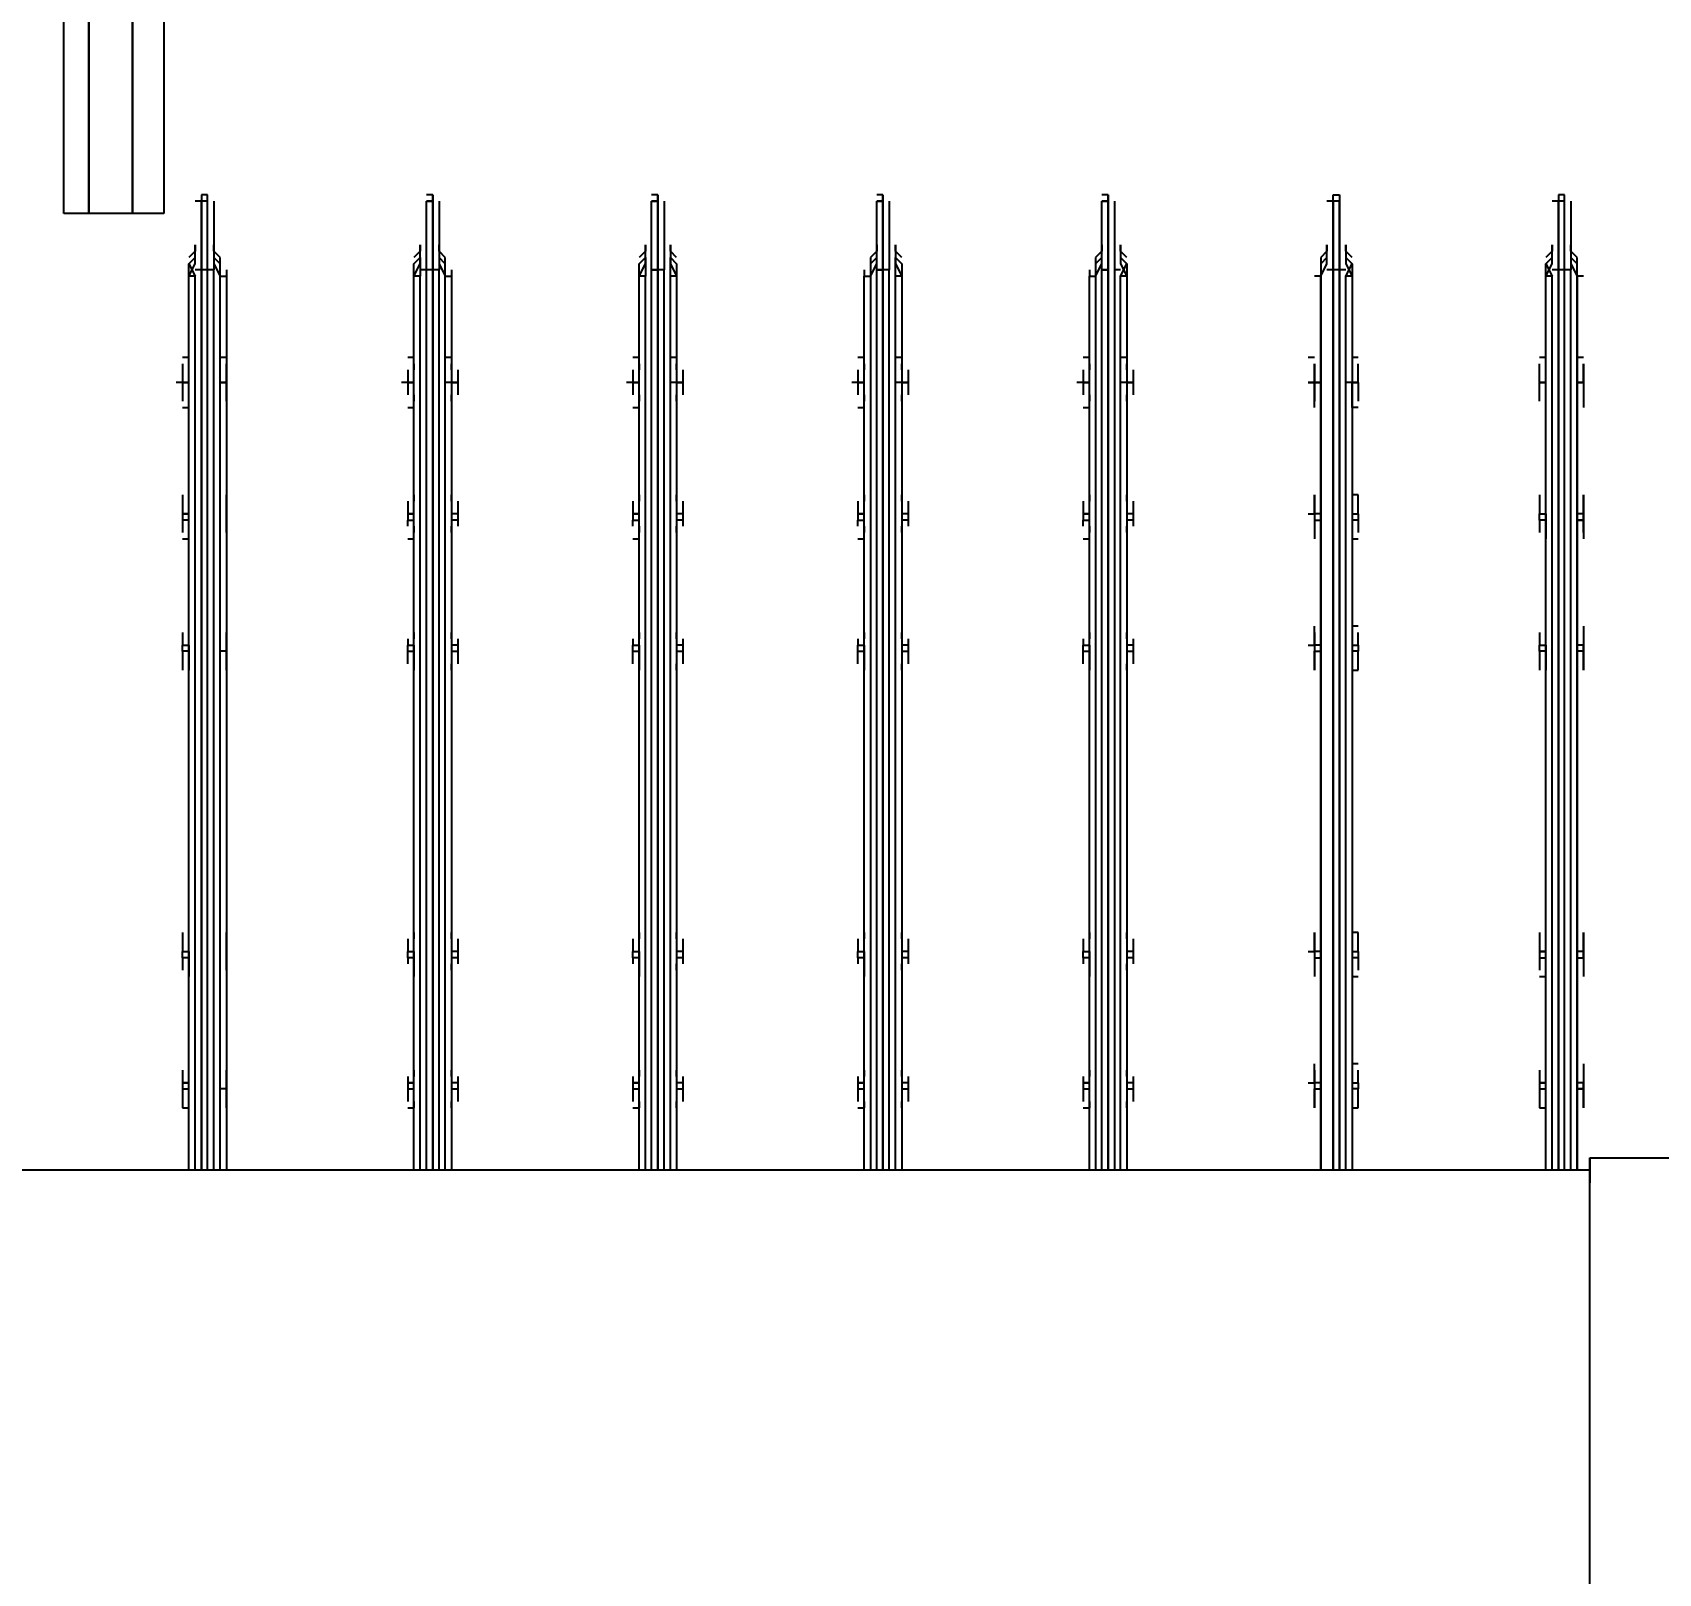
# Model space of a CAD drawing. Header units: metres. Extents: x 530797 to 531186, y 2675944 to 2676144.
# Drawn here: x 531161.3626 to 531161.7223, y 2676016.558 to 2676016.8989 of the extents above; entities that cross this region are included whole.
import ezdxf

# ---------------------------------------------------------------- set-up
doc = ezdxf.new("R2010")
doc.units = ezdxf.units.M
doc.layers.add('IDT', color=7, linetype='Continuous')
doc.layers.add('MMS Block Numbering', color=7, linetype='Continuous')
doc.styles.add('Adani Regular', font='Adani Regular.ttf')

# ---------------------------------------------------------------- blocks, each defined once
blk = doc.blocks.new('IDT')
at = {"layer": 'IDT', "color": 0, "lineweight": 25}
for p, q in [((14.44023, 10.10843), (14.44023, 10.01299)), ((14.44023, 10.01299), (14.44023, 10.01852)), ((14.44023, 10.01575), (15.02116, 10.01575)), ((14.443, 9.81796), (14.443, 10.01575)), ((14.443, 10.01575), (14.443, 9.81796)), ((14.44438, 10.01575), (14.44438, 9.81658)), ((14.44577, 10.01575), (14.44577, 9.81658)), ((14.44715, 9.81658), (14.44715, 10.01575)), ((14.44715, 10.01575), (14.44715, 9.81658)), ((14.44853, 10.01575), (14.44853, 9.81796)), ((14.44992, 10.01575), (14.44992, 9.81796)), ((14.49279, 9.81796), (14.49279, 10.01575)), ((14.49418, 10.01575), (14.49418, 9.81796)), ((14.49556, 9.81658), (14.49556, 10.01575)), ((14.49556, 10.01575), (14.49556, 9.81658)), ((14.49694, 9.81658), (14.49694, 10.01575)), ((14.49694, 10.01575), (14.49694, 9.81658)), ((14.49971, 9.81796), (14.49971, 10.01575)), ((14.49971, 10.01575), (14.49971, 9.81796)), ((14.54259, 9.81796), (14.54259, 10.01575)), ((14.54397, 10.01575), (14.54397, 9.81796)), ((14.54535, 9.81658), (14.54535, 10.01575)), ((14.54674, 10.01575), (14.54674, 9.81658)), ((14.54674, 9.81658), (14.54674, 10.01575)), ((14.54812, 10.01575), (14.54812, 9.81658)), ((14.5495, 9.81796), (14.5495, 10.01575)), ((14.55089, 10.01575), (14.55089, 9.81796)), ((14.59238, 9.81796), (14.59238, 10.01575)), ((14.59376, 10.01575), (14.59376, 9.81796)), ((14.59515, 10.01575), (14.59515, 9.81658)), ((14.59653, 9.81658), (14.59653, 10.01575)), ((14.59653, 10.01575), (14.59653, 9.81658)), ((14.59791, 10.01575), (14.59791, 9.81658)), ((14.5993, 9.81796), (14.5993, 10.01575)), ((14.60068, 10.01575), (14.60068, 9.81796)), ((14.64217, 9.81796), (14.64217, 10.01575)), ((14.64356, 10.01575), (14.64356, 9.81796)), ((14.64494, 10.01575), (14.64494, 9.81658)), ((14.64632, 9.81658), (14.64632, 10.01575)), ((14.64632, 10.01575), (14.64632, 9.81658)), ((14.64771, 10.01575), (14.64771, 9.81658)), ((14.64909, 10.01575), (14.64909, 9.81796)), ((14.65047, 10.01575), (14.65047, 9.81796)), ((14.69197, 9.81796), (14.69197, 10.01575)), ((14.69335, 10.01575), (14.69335, 9.81796)), ((14.69473, 10.01575), (14.69473, 9.81658)), ((14.69612, 10.01575), (14.69612, 9.81658)), ((14.69612, 9.81658), (14.69612, 10.01575)), ((14.6975, 10.01575), (14.6975, 9.81658)), ((14.69888, 10.01575), (14.69888, 9.81796)), ((14.70027, 10.01575), (14.70027, 9.81796)), ((14.74176, 9.81796), (14.74176, 10.01575)), ((14.74314, 10.01575), (14.74314, 9.81796)), ((14.74453, 10.01575), (14.74453, 9.81658)), ((14.74591, 10.01575), (14.74591, 9.81658)), ((14.74729, 9.81658), (14.74729, 10.01575)), ((14.74729, 10.01575), (14.74729, 9.81658)), ((14.74868, 10.01575), (14.74868, 9.81796)), ((14.75006, 10.01575), (14.75006, 9.81796)), ((14.44023, 10.01299), (14.34065, 10.01299)), ((14.44162, 9.99777), (14.44162, 10.00192)), ((14.44162, 10.00192), (14.44162, 10.00054)), ((14.4513, 10.00192), (14.44992, 10.00192)), ((14.44992, 10.00192), (14.44992, 9.99777)), ((14.4513, 10.00054), (14.4513, 10.00192)), ((14.49279, 10.00192), (14.49141, 10.00192)), ((14.49141, 10.00192), (14.49141, 10.00054)), ((14.49279, 9.99639), (14.49279, 10.00192)), ((14.50109, 9.99777), (14.50109, 10.00192)), ((14.50109, 10.00192), (14.50109, 10.00054)), ((14.54259, 9.99777), (14.54259, 10.00192)), ((14.54259, 10.00192), (14.54259, 10.00054)), ((14.55227, 10.00192), (14.55089, 10.00192)), ((14.55089, 10.00192), (14.55089, 9.99777)), ((14.55089, 10.00054), (14.55089, 10.00192)), ((14.59238, 9.99777), (14.59238, 10.00192)), ((14.59238, 10.00192), (14.59238, 10.00054)), ((14.60206, 10.00192), (14.60068, 10.00192)), ((14.60068, 10.00192), (14.60068, 9.99777)), ((14.60068, 10.00054), (14.60068, 10.00192)), ((14.64217, 9.99777), (14.64217, 10.00192)), ((14.64217, 10.00192), (14.64217, 10.00054)), ((14.65186, 10.00192), (14.65047, 10.00192)), ((14.65047, 10.00192), (14.65047, 9.99777)), ((14.65047, 10.00054), (14.65047, 10.00192)), ((14.69197, 9.99777), (14.69197, 10.00192)), ((14.69197, 10.00192), (14.69197, 10.00054)), ((14.70165, 10.00192), (14.70027, 10.00192)), ((14.70027, 10.00192), (14.70027, 9.99777)), ((14.70027, 10.00054), (14.70027, 10.00192)), ((14.74176, 9.99777), (14.74176, 10.00192)), ((14.74176, 10.00192), (14.74176, 10.00054)), ((14.75144, 10.00192), (14.75006, 10.00192)), ((14.75006, 10.00192), (14.75006, 9.99777)), ((14.75144, 10.00054), (14.75144, 10.00192)), ((14.44162, 10.00054), (14.44162, 9.99777)), ((14.44162, 9.99639), (14.44162, 9.99777)), ((14.44162, 9.99777), (14.443, 9.99777)), ((14.443, 9.99777), (14.44162, 9.99777)), ((14.44162, 9.99777), (14.44162, 9.99639)), ((14.44992, 9.99777), (14.44992, 9.99639)), ((14.4513, 9.99777), (14.44992, 9.99777)), ((14.4513, 9.99777), (14.4513, 10.00054)), ((14.4513, 9.99639), (14.4513, 9.99777)), ((14.49141, 10.00054), (14.49141, 9.99777)), ((14.49141, 9.99639), (14.49141, 9.99777)), ((14.49141, 9.99777), (14.49279, 9.99777)), ((14.50109, 9.99777), (14.49971, 9.99777)), ((14.50109, 10.00054), (14.50109, 9.99777)), ((14.50109, 9.99639), (14.50109, 9.99777)), ((14.50109, 9.99639), (14.50109, 9.99777)), ((14.5412, 9.99777), (14.5412, 10.00054)), ((14.54259, 9.99777), (14.5412, 9.99777)), ((14.5412, 9.99639), (14.5412, 9.99777)), ((14.54259, 9.99639), (14.54259, 9.99777)), ((14.55089, 9.99777), (14.55089, 9.99639)), ((14.55227, 9.99777), (14.55089, 9.99777)), ((14.55227, 9.99777), (14.55227, 10.00054)), ((14.55227, 9.99639), (14.55227, 9.99777)), ((14.591, 9.99777), (14.591, 10.00054)), ((14.59238, 9.99777), (14.591, 9.99777)), ((14.591, 9.99639), (14.591, 9.99777)), ((14.59238, 9.99639), (14.59238, 9.99777)), ((14.60068, 9.99777), (14.60068, 9.99639)), ((14.60206, 9.99777), (14.60068, 9.99777)), ((14.60206, 9.99777), (14.60206, 10.00054)), ((14.60206, 9.99639), (14.60206, 9.99777)), ((14.64079, 9.99777), (14.64079, 10.00054)), ((14.64217, 9.99777), (14.64079, 9.99777)), ((14.64079, 9.99639), (14.64079, 9.99777)), ((14.64217, 9.99639), (14.64217, 9.99777)), ((14.65047, 9.99777), (14.65047, 9.99639)), ((14.65186, 9.99777), (14.65047, 9.99777)), ((14.65186, 9.99777), (14.65186, 10.00054)), ((14.65186, 9.99639), (14.65186, 9.99777)), ((14.69058, 9.99777), (14.69058, 10.00054)), ((14.69197, 9.99777), (14.69058, 9.99777)), ((14.69058, 9.99639), (14.69058, 9.99777)), ((14.69197, 9.99639), (14.69197, 9.99777)), ((14.70027, 9.99777), (14.70027, 9.99639)), ((14.70165, 9.99777), (14.70027, 9.99777)), ((14.70165, 9.99777), (14.70165, 10.00054)), ((14.70165, 9.99639), (14.70165, 9.99777)), ((14.74176, 10.00054), (14.74176, 9.99777)), ((14.74176, 9.99639), (14.74176, 9.99777)), ((14.74176, 9.99777), (14.74314, 9.99777)), ((14.74176, 9.99777), (14.74176, 9.99639)), ((14.75006, 9.99777), (14.75006, 9.99639)), ((14.75144, 9.99777), (14.75006, 9.99777)), ((14.75144, 9.99777), (14.75144, 10.00054)), ((14.75144, 9.99639), (14.75144, 9.99777)), ((14.44162, 9.99224), (14.44162, 9.99639)), ((14.44162, 9.99639), (14.443, 9.99639)), ((14.44162, 9.99501), (14.44162, 9.99639)), ((14.44162, 9.99362), (14.44162, 9.99501)), ((14.4513, 9.99639), (14.44992, 9.99639)), ((14.44992, 9.99639), (14.44992, 9.99224)), ((14.44992, 9.99639), (14.4513, 9.99639)), ((14.4513, 9.99501), (14.4513, 9.99639)), ((14.4513, 9.99362), (14.4513, 9.99501)), ((14.49279, 9.99639), (14.49141, 9.99639)), ((14.49141, 9.99639), (14.49141, 9.99501)), ((14.49141, 9.99501), (14.49141, 9.99362)), ((14.49279, 9.99224), (14.49279, 9.99639)), ((14.49971, 9.99639), (14.50109, 9.99639)), ((14.50109, 9.99639), (14.50109, 9.99224)), ((14.50109, 9.99501), (14.50109, 9.99639)), ((14.50248, 9.99639), (14.50109, 9.99639)), ((14.50109, 9.99362), (14.50109, 9.99501)), ((14.5412, 9.99501), (14.5412, 9.99639)), ((14.5412, 9.99639), (14.54259, 9.99639)), ((14.54259, 9.99224), (14.54259, 9.99639)), ((14.54259, 9.99501), (14.54259, 9.99362)), ((14.55227, 9.99639), (14.55089, 9.99639)), ((14.55089, 9.99639), (14.55089, 9.99224)), ((14.55089, 9.99639), (14.55227, 9.99639)), ((14.55089, 9.99362), (14.55089, 9.99501)), ((14.55227, 9.99501), (14.55227, 9.99639)), ((14.591, 9.99501), (14.591, 9.99639)), ((14.591, 9.99639), (14.59238, 9.99639)), ((14.59238, 9.99224), (14.59238, 9.99639)), ((14.59238, 9.99501), (14.59238, 9.99362)), ((14.60206, 9.99639), (14.60068, 9.99639)), ((14.60068, 9.99639), (14.60068, 9.99224)), ((14.60068, 9.99639), (14.60206, 9.99639)), ((14.60068, 9.99362), (14.60068, 9.99501)), ((14.60206, 9.99501), (14.60206, 9.99639)), ((14.64079, 9.99501), (14.64079, 9.99639)), ((14.64079, 9.99639), (14.64217, 9.99639)), ((14.64217, 9.99224), (14.64217, 9.99639)), ((14.64217, 9.99501), (14.64217, 9.99362)), ((14.65186, 9.99639), (14.65047, 9.99639)), ((14.65047, 9.99639), (14.65047, 9.99224)), ((14.65047, 9.99639), (14.65186, 9.99639)), ((14.65047, 9.99362), (14.65047, 9.99501)), ((14.65186, 9.99501), (14.65186, 9.99639)), ((14.69058, 9.99501), (14.69058, 9.99639)), ((14.69058, 9.99639), (14.69197, 9.99639)), ((14.69197, 9.99224), (14.69197, 9.99639)), ((14.69197, 9.99501), (14.69197, 9.99362)), ((14.70165, 9.99639), (14.70027, 9.99639)), ((14.70027, 9.99639), (14.70027, 9.99224)), ((14.70027, 9.99639), (14.70165, 9.99639)), ((14.70027, 9.99362), (14.70027, 9.99501)), ((14.70165, 9.99501), (14.70165, 9.99639)), ((14.74176, 9.99224), (14.74176, 9.99639)), ((14.74176, 9.99639), (14.74176, 9.99501)), ((14.74176, 9.99501), (14.74176, 9.99362)), ((14.75144, 9.99639), (14.75006, 9.99639)), ((14.75006, 9.99639), (14.75006, 9.99224)), ((14.75006, 9.99639), (14.75144, 9.99639)), ((14.75144, 9.99501), (14.75144, 9.99639)), ((14.75144, 9.99362), (14.75144, 9.99501)), ((14.49141, 9.99224), (14.49279, 9.99224)), ((14.44162, 9.96873), (14.44162, 9.97288)), ((14.4513, 9.97288), (14.44992, 9.97288)), ((14.44992, 9.97288), (14.44992, 9.96873)), ((14.49279, 9.97288), (14.49141, 9.97288)), ((14.49279, 9.96734), (14.49279, 9.97288)), ((14.50109, 9.96873), (14.50109, 9.97288)), ((14.54259, 9.96734), (14.54259, 9.97288)), ((14.55089, 9.96734), (14.55089, 9.97288)), ((14.59238, 9.96734), (14.59238, 9.97288)), ((14.60068, 9.96734), (14.60068, 9.97288)), ((14.64217, 9.96734), (14.64217, 9.97288)), ((14.65047, 9.96734), (14.65047, 9.97288)), ((14.69197, 9.96734), (14.69197, 9.97288)), ((14.70027, 9.96734), (14.70027, 9.97288)), ((14.74176, 9.96734), (14.74176, 9.97288)), ((14.75006, 9.96734), (14.75006, 9.97288)), ((14.44162, 9.97011), (14.44162, 9.97149)), ((14.44162, 9.96873), (14.44162, 9.97011)), ((14.443, 9.96873), (14.44162, 9.96873)), ((14.44162, 9.96873), (14.44162, 9.96734)), ((14.44162, 9.96734), (14.44162, 9.96873)), ((14.44992, 9.96873), (14.44992, 9.96734)), ((14.4513, 9.96873), (14.44992, 9.96873)), ((14.4513, 9.97011), (14.4513, 9.97149)), ((14.4513, 9.96873), (14.4513, 9.97011)), ((14.4513, 9.96734), (14.4513, 9.96873)), ((14.49141, 9.97011), (14.49141, 9.97149)), ((14.49141, 9.96873), (14.49141, 9.97011)), ((14.49141, 9.96734), (14.49141, 9.96873)), ((14.49141, 9.96873), (14.49279, 9.96873)), ((14.50109, 9.96873), (14.49971, 9.96873)), ((14.50109, 9.97011), (14.50109, 9.97149)), ((14.50109, 9.96873), (14.50109, 9.97011)), ((14.50109, 9.96734), (14.50109, 9.96873)), ((14.50109, 9.96734), (14.50109, 9.96873)), ((14.5412, 9.96873), (14.5412, 9.97011)), ((14.5412, 9.96734), (14.5412, 9.96873)), ((14.5412, 9.96873), (14.54259, 9.96873)), ((14.54259, 9.97149), (14.54259, 9.97011)), ((14.55089, 9.97011), (14.55089, 9.97149)), ((14.55089, 9.96873), (14.55227, 9.96873)), ((14.55227, 9.96873), (14.55227, 9.97011)), ((14.55227, 9.96873), (14.55227, 9.96734)), ((14.591, 9.96873), (14.591, 9.97011)), ((14.591, 9.96734), (14.591, 9.96873)), ((14.591, 9.96873), (14.59238, 9.96873)), ((14.59238, 9.97149), (14.59238, 9.97011)), ((14.60068, 9.97011), (14.60068, 9.97149)), ((14.60068, 9.96873), (14.60206, 9.96873)), ((14.60206, 9.96873), (14.60206, 9.97011)), ((14.60206, 9.96873), (14.60206, 9.96734)), ((14.64079, 9.96873), (14.64079, 9.97011)), ((14.64079, 9.96734), (14.64079, 9.96873)), ((14.64079, 9.96873), (14.64217, 9.96873)), ((14.64217, 9.97149), (14.64217, 9.97011)), ((14.65047, 9.97011), (14.65047, 9.97149)), ((14.65047, 9.96873), (14.65186, 9.96873)), ((14.65186, 9.96873), (14.65186, 9.97011)), ((14.65186, 9.96873), (14.65186, 9.96734)), ((14.69058, 9.96873), (14.69058, 9.97011)), ((14.69058, 9.96734), (14.69058, 9.96873)), ((14.69058, 9.96873), (14.69197, 9.96873)), ((14.69197, 9.97149), (14.69197, 9.97011)), ((14.70027, 9.97011), (14.70027, 9.97149)), ((14.70027, 9.96873), (14.70165, 9.96873)), ((14.70165, 9.96873), (14.70165, 9.97011)), ((14.70165, 9.96873), (14.70165, 9.96734)), ((14.74176, 9.97149), (14.74176, 9.97011)), ((14.74176, 9.97011), (14.74176, 9.96873)), ((14.74176, 9.96873), (14.74176, 9.96458)), ((14.75006, 9.96873), (14.75144, 9.96873)), ((14.75144, 9.97011), (14.75144, 9.97149)), ((14.75144, 9.96873), (14.75144, 9.97011)), ((14.75144, 9.96873), (14.75144, 9.96734)), ((14.44162, 9.96734), (14.44162, 9.96458)), ((14.44162, 9.96319), (14.44162, 9.96734)), ((14.44162, 9.96734), (14.443, 9.96734)), ((14.4513, 9.96734), (14.44992, 9.96734)), ((14.44992, 9.96734), (14.44992, 9.96319)), ((14.44992, 9.96734), (14.4513, 9.96734)), ((14.4513, 9.96458), (14.4513, 9.96734)), ((14.49279, 9.96734), (14.49141, 9.96734)), ((14.49141, 9.96734), (14.49141, 9.96458)), ((14.49279, 9.96319), (14.49279, 9.96734)), ((14.49971, 9.96734), (14.50109, 9.96734)), ((14.50109, 9.96458), (14.50109, 9.96734)), ((14.50109, 9.96734), (14.50109, 9.96319)), ((14.50248, 9.96734), (14.50109, 9.96734)), ((14.5412, 9.96458), (14.5412, 9.96734)), ((14.5412, 9.96734), (14.54259, 9.96734)), ((14.54259, 9.96319), (14.54259, 9.96734)), ((14.55227, 9.96734), (14.55089, 9.96734)), ((14.55089, 9.96734), (14.55089, 9.96319)), ((14.55227, 9.96734), (14.55089, 9.96734)), ((14.55227, 9.96458), (14.55227, 9.96734)), ((14.591, 9.96458), (14.591, 9.96734)), ((14.591, 9.96734), (14.59238, 9.96734)), ((14.59238, 9.96319), (14.59238, 9.96734)), ((14.60206, 9.96734), (14.60068, 9.96734)), ((14.60068, 9.96734), (14.60068, 9.96319)), ((14.60206, 9.96734), (14.60068, 9.96734)), ((14.60206, 9.96458), (14.60206, 9.96734)), ((14.64079, 9.96458), (14.64079, 9.96734)), ((14.64079, 9.96734), (14.64217, 9.96734)), ((14.64217, 9.96319), (14.64217, 9.96734)), ((14.65186, 9.96734), (14.65047, 9.96734)), ((14.65047, 9.96734), (14.65047, 9.96319)), ((14.65186, 9.96734), (14.65047, 9.96734)), ((14.65186, 9.96458), (14.65186, 9.96734)), ((14.69058, 9.96458), (14.69058, 9.96734)), ((14.69058, 9.96734), (14.69197, 9.96734)), ((14.69197, 9.96319), (14.69197, 9.96734)), ((14.70165, 9.96734), (14.70027, 9.96734)), ((14.70027, 9.96734), (14.70027, 9.96319)), ((14.70165, 9.96734), (14.70027, 9.96734)), ((14.70165, 9.96458), (14.70165, 9.96734)), ((14.74176, 9.96319), (14.74176, 9.96734)), ((14.75144, 9.96734), (14.75006, 9.96734)), ((14.75006, 9.96734), (14.75006, 9.96319)), ((14.75144, 9.96734), (14.75006, 9.96734)), ((14.75144, 9.96458), (14.75144, 9.96734)), ((14.44162, 9.96458), (14.44162, 9.96319)), ((14.4513, 9.96319), (14.4513, 9.96458)), ((14.49141, 9.96458), (14.49141, 9.96319)), ((14.49141, 9.96319), (14.49279, 9.96319)), ((14.50109, 9.96319), (14.50109, 9.96458)), ((14.54259, 9.96458), (14.54259, 9.96319)), ((14.55089, 9.96319), (14.55089, 9.96458)), ((14.59238, 9.96458), (14.59238, 9.96319)), ((14.60068, 9.96319), (14.60068, 9.96458)), ((14.64217, 9.96458), (14.64217, 9.96319)), ((14.65047, 9.96319), (14.65047, 9.96458)), ((14.69197, 9.96458), (14.69197, 9.96319)), ((14.70027, 9.96319), (14.70027, 9.96458)), ((14.74176, 9.96458), (14.74176, 9.96319)), ((14.75144, 9.96319), (14.75144, 9.96458)), ((14.44162, 9.90095), (14.44162, 9.9051)), ((14.44162, 9.9051), (14.44162, 9.90372)), ((14.44992, 9.90095), (14.44992, 9.9051)), ((14.4513, 9.90372), (14.4513, 9.9051)), ((14.49279, 9.9051), (14.49141, 9.9051)), ((14.49141, 9.9051), (14.49141, 9.90372)), ((14.49279, 9.90095), (14.49279, 9.9051)), ((14.50109, 9.90095), (14.50109, 9.9051)), ((14.50109, 9.9051), (14.50109, 9.90372)), ((14.54259, 9.90095), (14.54259, 9.9051)), ((14.54259, 9.9051), (14.54259, 9.90372)), ((14.55089, 9.90095), (14.55089, 9.9051)), ((14.55089, 9.9051), (14.55089, 9.90372)), ((14.59238, 9.90095), (14.59238, 9.9051)), ((14.59238, 9.9051), (14.59238, 9.90372)), ((14.60068, 9.90095), (14.60068, 9.9051)), ((14.60068, 9.9051), (14.60068, 9.90372)), ((14.64217, 9.90095), (14.64217, 9.9051)), ((14.64217, 9.9051), (14.64217, 9.90372)), ((14.65047, 9.90095), (14.65047, 9.9051)), ((14.65047, 9.9051), (14.65047, 9.90372)), ((14.69197, 9.90095), (14.69197, 9.9051)), ((14.69197, 9.9051), (14.69197, 9.90372)), ((14.70027, 9.90095), (14.70027, 9.9051)), ((14.70027, 9.9051), (14.70027, 9.90372)), ((14.74176, 9.90095), (14.74176, 9.9051)), ((14.74176, 9.9051), (14.74176, 9.90372)), ((14.75006, 9.90095), (14.75006, 9.9051)), ((14.75144, 9.90372), (14.75144, 9.9051)), ((14.44162, 9.90372), (14.44162, 9.89957)), ((14.44162, 9.89957), (14.44162, 9.90095)), ((14.44162, 9.90095), (14.443, 9.90095)), ((14.44992, 9.89957), (14.44992, 9.90095)), ((14.44992, 9.90095), (14.4513, 9.90095)), ((14.4513, 9.90095), (14.4513, 9.90372)), ((14.4513, 9.90095), (14.4513, 9.89957)), ((14.49141, 9.90372), (14.49141, 9.90095)), ((14.49141, 9.89957), (14.49141, 9.90095)), ((14.49141, 9.90095), (14.49279, 9.90095)), ((14.49279, 9.89542), (14.49279, 9.90095)), ((14.50109, 9.90095), (14.49971, 9.90095)), ((14.50109, 9.90372), (14.50109, 9.90095)), ((14.50109, 9.89957), (14.50109, 9.90095)), ((14.50109, 9.89957), (14.50109, 9.90095)), ((14.5412, 9.90095), (14.5412, 9.90372)), ((14.54259, 9.90095), (14.5412, 9.90095)), ((14.5412, 9.89957), (14.5412, 9.90095)), ((14.54259, 9.89957), (14.54259, 9.90095)), ((14.55089, 9.89957), (14.55089, 9.90095)), ((14.55227, 9.90095), (14.55089, 9.90095)), ((14.55227, 9.90372), (14.55227, 9.90095)), ((14.55227, 9.90095), (14.55227, 9.89957)), ((14.591, 9.90095), (14.591, 9.90372)), ((14.59238, 9.90095), (14.591, 9.90095)), ((14.591, 9.89957), (14.591, 9.90095)), ((14.59238, 9.89957), (14.59238, 9.90095)), ((14.60068, 9.89957), (14.60068, 9.90095)), ((14.60206, 9.90095), (14.60068, 9.90095)), ((14.60206, 9.90372), (14.60206, 9.90095)), ((14.60206, 9.90095), (14.60206, 9.89957)), ((14.64079, 9.90095), (14.64079, 9.90372)), ((14.64217, 9.90095), (14.64079, 9.90095)), ((14.64079, 9.89957), (14.64079, 9.90095)), ((14.64217, 9.89957), (14.64217, 9.90095)), ((14.65047, 9.89957), (14.65047, 9.90095)), ((14.65186, 9.90095), (14.65047, 9.90095)), ((14.65186, 9.90372), (14.65186, 9.90095)), ((14.65186, 9.90095), (14.65186, 9.89957)), ((14.69058, 9.90095), (14.69058, 9.90372)), ((14.69197, 9.90095), (14.69058, 9.90095)), ((14.69058, 9.89957), (14.69058, 9.90095)), ((14.69197, 9.89957), (14.69197, 9.90095)), ((14.70027, 9.89957), (14.70027, 9.90095)), ((14.70165, 9.90095), (14.70027, 9.90095)), ((14.70165, 9.90372), (14.70165, 9.90095)), ((14.70165, 9.90095), (14.70165, 9.89957)), ((14.74176, 9.90372), (14.74176, 9.90095)), ((14.74176, 9.89957), (14.74176, 9.90095)), ((14.74176, 9.90095), (14.74314, 9.90095)), ((14.74176, 9.90095), (14.74176, 9.89957)), ((14.75006, 9.89957), (14.75006, 9.90095)), ((14.75006, 9.90095), (14.75144, 9.90095)), ((14.75144, 9.90095), (14.75144, 9.90372)), ((14.75144, 9.90095), (14.75144, 9.89957)), ((14.44162, 9.89542), (14.44162, 9.89957)), ((14.44162, 9.89957), (14.443, 9.89957)), ((14.44162, 9.89819), (14.44162, 9.89957)), ((14.44162, 9.8968), (14.44162, 9.89819)), ((14.4513, 9.89957), (14.44992, 9.89957)), ((14.44992, 9.89957), (14.44992, 9.89542)), ((14.4513, 9.89957), (14.44992, 9.89957)), ((14.4513, 9.89819), (14.4513, 9.89957)), ((14.4513, 9.8968), (14.4513, 9.89819)), ((14.49279, 9.89957), (14.49141, 9.89957)), ((14.49141, 9.89957), (14.49141, 9.89819)), ((14.49141, 9.89819), (14.49141, 9.8968)), ((14.49971, 9.89957), (14.50109, 9.89957)), ((14.50109, 9.89957), (14.50109, 9.89542)), ((14.50109, 9.89819), (14.50109, 9.89957)), ((14.50248, 9.89957), (14.50109, 9.89957)), ((14.50109, 9.8968), (14.50109, 9.89819)), ((14.5412, 9.89819), (14.5412, 9.89957)), ((14.5412, 9.89957), (14.54259, 9.89957)), ((14.54259, 9.89542), (14.54259, 9.89957)), ((14.54259, 9.89819), (14.54259, 9.8968)), ((14.55227, 9.89957), (14.55089, 9.89957)), ((14.55089, 9.89957), (14.55089, 9.89542)), ((14.55227, 9.89957), (14.55089, 9.89957)), ((14.55089, 9.8968), (14.55089, 9.89819)), ((14.55227, 9.89819), (14.55227, 9.89957)), ((14.591, 9.89819), (14.591, 9.89957)), ((14.591, 9.89957), (14.59238, 9.89957)), ((14.59238, 9.89542), (14.59238, 9.89957)), ((14.59238, 9.89819), (14.59238, 9.8968)), ((14.60206, 9.89957), (14.60068, 9.89957)), ((14.60068, 9.89957), (14.60068, 9.89542)), ((14.60206, 9.89957), (14.60068, 9.89957)), ((14.60068, 9.8968), (14.60068, 9.89819)), ((14.60206, 9.89819), (14.60206, 9.89957)), ((14.64079, 9.89819), (14.64079, 9.89957)), ((14.64079, 9.89957), (14.64217, 9.89957)), ((14.64217, 9.89542), (14.64217, 9.89957)), ((14.64217, 9.89819), (14.64217, 9.8968)), ((14.65186, 9.89957), (14.65047, 9.89957)), ((14.65047, 9.89957), (14.65047, 9.89542)), ((14.65186, 9.89957), (14.65047, 9.89957)), ((14.65047, 9.8968), (14.65047, 9.89819)), ((14.65186, 9.89819), (14.65186, 9.89957)), ((14.69058, 9.89819), (14.69058, 9.89957)), ((14.69058, 9.89957), (14.69197, 9.89957)), ((14.69197, 9.89542), (14.69197, 9.89957)), ((14.69197, 9.89819), (14.69197, 9.8968)), ((14.70165, 9.89957), (14.70027, 9.89957)), ((14.70027, 9.89957), (14.70027, 9.89542)), ((14.70165, 9.89957), (14.70027, 9.89957)), ((14.70027, 9.8968), (14.70027, 9.89819)), ((14.70165, 9.89819), (14.70165, 9.89957)), ((14.74176, 9.89542), (14.74176, 9.89957)), ((14.74176, 9.89957), (14.74176, 9.89819)), ((14.74176, 9.89819), (14.74176, 9.8968)), ((14.75144, 9.89957), (14.75006, 9.89957)), ((14.75006, 9.89957), (14.75006, 9.89542)), ((14.75144, 9.89957), (14.75006, 9.89957)), ((14.75144, 9.89819), (14.75144, 9.89957)), ((14.75144, 9.8968), (14.75144, 9.89819)), ((14.49141, 9.89542), (14.49279, 9.89542)), ((14.44162, 9.87191), (14.44162, 9.87606)), ((14.44992, 9.87052), (14.44992, 9.87606)), ((14.49279, 9.87606), (14.49141, 9.87606)), ((14.49279, 9.87191), (14.49279, 9.87606)), ((14.50109, 9.87191), (14.50109, 9.87606)), ((14.54259, 9.87191), (14.54259, 9.87606)), ((14.55227, 9.87606), (14.55089, 9.87606)), ((14.55089, 9.87606), (14.55089, 9.87191)), ((14.59238, 9.87191), (14.59238, 9.87606)), ((14.60206, 9.87606), (14.60068, 9.87606)), ((14.60068, 9.87606), (14.60068, 9.87191)), ((14.64217, 9.87191), (14.64217, 9.87606)), ((14.65186, 9.87606), (14.65047, 9.87606)), ((14.65047, 9.87606), (14.65047, 9.87191)), ((14.69197, 9.87191), (14.69197, 9.87606)), ((14.70165, 9.87606), (14.70027, 9.87606)), ((14.70027, 9.87606), (14.70027, 9.87191)), ((14.74176, 9.87191), (14.74176, 9.87606)), ((14.75144, 9.87606), (14.75006, 9.87606)), ((14.75006, 9.87606), (14.75006, 9.87191)), ((14.44162, 9.87467), (14.44162, 9.87329)), ((14.44162, 9.87329), (14.44162, 9.87191)), ((14.44162, 9.87052), (14.44162, 9.87191)), ((14.44162, 9.87191), (14.443, 9.87191)), ((14.443, 9.87191), (14.44162, 9.87191)), ((14.44162, 9.87191), (14.44162, 9.87052)), ((14.44992, 9.87191), (14.4513, 9.87191)), ((14.4513, 9.87329), (14.4513, 9.87467)), ((14.4513, 9.87191), (14.4513, 9.87329)), ((14.4513, 9.87191), (14.4513, 9.87052)), ((14.49141, 9.87329), (14.49141, 9.87467)), ((14.49141, 9.87191), (14.49141, 9.87329)), ((14.49141, 9.87052), (14.49141, 9.87191)), ((14.49141, 9.87191), (14.49279, 9.87191)), ((14.49279, 9.87052), (14.49279, 9.87191)), ((14.50109, 9.87191), (14.49971, 9.87191)), ((14.50109, 9.87329), (14.50109, 9.87467)), ((14.50109, 9.87191), (14.50109, 9.87329)), ((14.50109, 9.87052), (14.50109, 9.87191)), ((14.50109, 9.87052), (14.50109, 9.87191)), ((14.5412, 9.87191), (14.5412, 9.87329)), ((14.5412, 9.87052), (14.5412, 9.87191)), ((14.5412, 9.87191), (14.54259, 9.87191)), ((14.54259, 9.87467), (14.54259, 9.87329)), ((14.54259, 9.87052), (14.54259, 9.87191)), ((14.55089, 9.87329), (14.55089, 9.87467)), ((14.55089, 9.87191), (14.55089, 9.87052)), ((14.55227, 9.87191), (14.55089, 9.87191)), ((14.55227, 9.87329), (14.55227, 9.87191)), ((14.55227, 9.87052), (14.55227, 9.87191)), ((14.591, 9.87191), (14.591, 9.87329)), ((14.591, 9.87052), (14.591, 9.87191)), ((14.591, 9.87191), (14.59238, 9.87191)), ((14.59238, 9.87467), (14.59238, 9.87329)), ((14.59238, 9.87052), (14.59238, 9.87191)), ((14.60068, 9.87329), (14.60068, 9.87467)), ((14.60068, 9.87191), (14.60068, 9.87052)), ((14.60206, 9.87191), (14.60068, 9.87191)), ((14.60206, 9.87329), (14.60206, 9.87191)), ((14.60206, 9.87052), (14.60206, 9.87191)), ((14.64079, 9.87191), (14.64079, 9.87329)), ((14.64079, 9.87052), (14.64079, 9.87191)), ((14.64079, 9.87191), (14.64217, 9.87191)), ((14.64217, 9.87467), (14.64217, 9.87329)), ((14.64217, 9.87052), (14.64217, 9.87191)), ((14.65047, 9.87329), (14.65047, 9.87467)), ((14.65047, 9.87191), (14.65047, 9.87052)), ((14.65186, 9.87191), (14.65047, 9.87191)), ((14.65186, 9.87329), (14.65186, 9.87191)), ((14.65186, 9.87052), (14.65186, 9.87191)), ((14.69058, 9.87191), (14.69058, 9.87329)), ((14.69058, 9.87052), (14.69058, 9.87191)), ((14.69058, 9.87191), (14.69197, 9.87191)), ((14.69197, 9.87467), (14.69197, 9.87329)), ((14.69197, 9.87052), (14.69197, 9.87191)), ((14.70027, 9.87329), (14.70027, 9.87467)), ((14.70027, 9.87191), (14.70027, 9.87052)), ((14.70165, 9.87191), (14.70027, 9.87191)), ((14.70165, 9.87329), (14.70165, 9.87191)), ((14.70165, 9.87052), (14.70165, 9.87191)), ((14.74176, 9.87467), (14.74176, 9.87329)), ((14.74176, 9.87329), (14.74176, 9.87191)), ((14.74176, 9.87191), (14.74176, 9.87052)), ((14.74176, 9.87052), (14.74176, 9.87191)), ((14.75006, 9.87191), (14.75006, 9.87052)), ((14.75006, 9.87191), (14.75144, 9.87191)), ((14.75144, 9.87329), (14.75144, 9.87467)), ((14.75144, 9.87191), (14.75144, 9.87329)), ((14.75144, 9.87052), (14.75144, 9.87191)), ((14.44162, 9.87052), (14.44162, 9.86776)), ((14.44162, 9.86637), (14.44162, 9.87052)), ((14.44162, 9.87052), (14.443, 9.87052)), ((14.4513, 9.87052), (14.44992, 9.87052)), ((14.44992, 9.87052), (14.44992, 9.86637)), ((14.4513, 9.87052), (14.44992, 9.87052)), ((14.4513, 9.86776), (14.4513, 9.87052)), ((14.49279, 9.87052), (14.49141, 9.87052)), ((14.49141, 9.87052), (14.49141, 9.86776)), ((14.49279, 9.86637), (14.49279, 9.87052)), ((14.49971, 9.87052), (14.50109, 9.87052)), ((14.50109, 9.87052), (14.50109, 9.86637)), ((14.50109, 9.86776), (14.50109, 9.87052)), ((14.50248, 9.87052), (14.50109, 9.87052)), ((14.5412, 9.86776), (14.5412, 9.87052)), ((14.5412, 9.87052), (14.54259, 9.87052)), ((14.54259, 9.86637), (14.54259, 9.87052)), ((14.55227, 9.87052), (14.55089, 9.87052)), ((14.55089, 9.87052), (14.55089, 9.86637)), ((14.55089, 9.87052), (14.55227, 9.87052)), ((14.55227, 9.86776), (14.55227, 9.87052)), ((14.591, 9.86776), (14.591, 9.87052)), ((14.591, 9.87052), (14.59238, 9.87052)), ((14.59238, 9.86637), (14.59238, 9.87052)), ((14.60206, 9.87052), (14.60068, 9.87052)), ((14.60068, 9.87052), (14.60068, 9.86637)), ((14.60068, 9.87052), (14.60206, 9.87052)), ((14.60206, 9.86776), (14.60206, 9.87052)), ((14.64079, 9.86776), (14.64079, 9.87052)), ((14.64079, 9.87052), (14.64217, 9.87052)), ((14.64217, 9.86637), (14.64217, 9.87052)), ((14.65186, 9.87052), (14.65047, 9.87052)), ((14.65047, 9.87052), (14.65047, 9.86637)), ((14.65047, 9.87052), (14.65186, 9.87052)), ((14.65186, 9.86776), (14.65186, 9.87052)), ((14.69058, 9.86776), (14.69058, 9.87052)), ((14.69058, 9.87052), (14.69197, 9.87052)), ((14.69197, 9.86637), (14.69197, 9.87052)), ((14.70165, 9.87052), (14.70027, 9.87052)), ((14.70027, 9.87052), (14.70027, 9.86637)), ((14.70027, 9.87052), (14.70165, 9.87052)), ((14.70165, 9.86776), (14.70165, 9.87052)), ((14.74176, 9.87052), (14.74176, 9.86776)), ((14.74176, 9.86637), (14.74176, 9.87052)), ((14.75144, 9.87052), (14.75006, 9.87052)), ((14.75006, 9.87052), (14.75006, 9.86637)), ((14.75006, 9.87052), (14.75144, 9.87052)), ((14.75144, 9.86776), (14.75144, 9.87052)), ((14.44162, 9.86776), (14.44162, 9.86637)), ((14.4513, 9.86637), (14.4513, 9.86776)), ((14.49141, 9.86776), (14.49141, 9.86637)), ((14.49141, 9.86637), (14.49279, 9.86637)), ((14.50109, 9.86637), (14.50109, 9.86776)), ((14.54259, 9.86776), (14.54259, 9.86637)), ((14.55089, 9.86637), (14.55089, 9.86776)), ((14.59238, 9.86776), (14.59238, 9.86637)), ((14.60068, 9.86637), (14.60068, 9.86776)), ((14.64217, 9.86776), (14.64217, 9.86637)), ((14.65047, 9.86637), (14.65047, 9.86776)), ((14.69197, 9.86776), (14.69197, 9.86637)), ((14.70027, 9.86637), (14.70027, 9.86776)), ((14.74176, 9.86776), (14.74176, 9.86637)), ((14.75144, 9.86637), (14.75144, 9.86776)), ((14.44162, 9.84148), (14.44162, 9.84701)), ((14.44992, 9.84701), (14.44992, 9.84148)), ((14.49141, 9.84701), (14.49279, 9.84701)), ((14.49279, 9.84701), (14.49279, 9.84148)), ((14.50109, 9.84701), (14.50109, 9.84148)), ((14.54259, 9.84148), (14.54259, 9.84701)), ((14.55227, 9.84701), (14.55089, 9.84701)), ((14.55089, 9.84701), (14.55089, 9.84148)), ((14.59238, 9.84148), (14.59238, 9.84701)), ((14.60206, 9.84701), (14.60068, 9.84701)), ((14.60068, 9.84701), (14.60068, 9.84148)), ((14.64217, 9.84148), (14.64217, 9.84701)), ((14.65186, 9.84701), (14.65047, 9.84701)), ((14.65047, 9.84701), (14.65047, 9.84148)), ((14.69197, 9.84148), (14.69197, 9.84701)), ((14.70165, 9.84701), (14.70027, 9.84701)), ((14.70027, 9.84701), (14.70027, 9.84148)), ((14.74176, 9.84148), (14.74176, 9.84701)), ((14.75144, 9.84701), (14.75006, 9.84701)), ((14.75006, 9.84701), (14.75006, 9.84148)), ((14.44162, 9.84424), (14.44162, 9.84563)), ((14.44162, 9.84148), (14.44162, 9.84424)), ((14.4513, 9.84563), (14.4513, 9.84424)), ((14.4513, 9.84424), (14.4513, 9.84148)), ((14.49141, 9.84424), (14.49141, 9.84563)), ((14.49141, 9.84148), (14.49141, 9.84424)), ((14.50109, 9.84424), (14.50109, 9.84563)), ((14.50109, 9.84148), (14.50109, 9.84424)), ((14.5412, 9.84148), (14.5412, 9.84424)), ((14.54259, 9.84563), (14.54259, 9.84424)), ((14.55089, 9.84424), (14.55089, 9.84563)), ((14.55227, 9.84148), (14.55227, 9.84424)), ((14.591, 9.84148), (14.591, 9.84424)), ((14.59238, 9.84563), (14.59238, 9.84424)), ((14.60068, 9.84424), (14.60068, 9.84563)), ((14.60206, 9.84148), (14.60206, 9.84424)), ((14.64079, 9.84148), (14.64079, 9.84424)), ((14.64217, 9.84563), (14.64217, 9.84424)), ((14.65047, 9.84424), (14.65047, 9.84563)), ((14.65186, 9.84148), (14.65186, 9.84424)), ((14.69058, 9.84148), (14.69058, 9.84424)), ((14.69197, 9.84563), (14.69197, 9.84424)), ((14.70027, 9.84424), (14.70027, 9.84563)), ((14.70165, 9.84148), (14.70165, 9.84424)), ((14.74176, 9.84563), (14.74176, 9.84424)), ((14.74176, 9.84424), (14.74176, 9.84148)), ((14.75144, 9.84424), (14.75144, 9.84563)), ((14.75144, 9.84148), (14.75144, 9.84424)), ((14.443, 9.84148), (14.44162, 9.84148)), ((14.44162, 9.84148), (14.44162, 9.83871)), ((14.44162, 9.83733), (14.44162, 9.84148)), ((14.44162, 9.84148), (14.443, 9.84148)), ((14.443, 9.84148), (14.44162, 9.84148)), ((14.44992, 9.84148), (14.4513, 9.84148)), ((14.4513, 9.84148), (14.44992, 9.84148)), ((14.44992, 9.84148), (14.44992, 9.83733)), ((14.4513, 9.84148), (14.44992, 9.84148)), ((14.44992, 9.84148), (14.4513, 9.84148)), ((14.4513, 9.84148), (14.4513, 9.83871)), ((14.49279, 9.84148), (14.49141, 9.84148)), ((14.49141, 9.84148), (14.49141, 9.83871)), ((14.49279, 9.84148), (14.49141, 9.84148)), ((14.49141, 9.84148), (14.49279, 9.84148)), ((14.49279, 9.83733), (14.49279, 9.84148)), ((14.49279, 9.84148), (14.49418, 9.84148)), ((14.50109, 9.84148), (14.49971, 9.84148)), ((14.49971, 9.84148), (14.50109, 9.84148)), ((14.50109, 9.84148), (14.50248, 9.84148)), ((14.50248, 9.84148), (14.50109, 9.84148)), ((14.50109, 9.84148), (14.50109, 9.83871)), ((14.50109, 9.83733), (14.50109, 9.84148)), ((14.5412, 9.83871), (14.5412, 9.84148)), ((14.5412, 9.84148), (14.54259, 9.84148)), ((14.5412, 9.84148), (14.54259, 9.84148)), ((14.54259, 9.84148), (14.5412, 9.84148)), ((14.54259, 9.83733), (14.54259, 9.84148)), ((14.54259, 9.84148), (14.54397, 9.84148)), ((14.55227, 9.84148), (14.55089, 9.84148)), ((14.55089, 9.84148), (14.55227, 9.84148)), ((14.55227, 9.84148), (14.55089, 9.84148)), ((14.55089, 9.84148), (14.55089, 9.83733)), ((14.55089, 9.84148), (14.55227, 9.84148)), ((14.55227, 9.83871), (14.55227, 9.84148)), ((14.55227, 9.84148), (14.55365, 9.84148)), ((14.591, 9.83871), (14.591, 9.84148)), ((14.591, 9.84148), (14.59238, 9.84148)), ((14.591, 9.84148), (14.59238, 9.84148)), ((14.59238, 9.84148), (14.591, 9.84148)), ((14.59238, 9.83733), (14.59238, 9.84148)), ((14.59238, 9.84148), (14.59376, 9.84148)), ((14.60206, 9.84148), (14.60068, 9.84148)), ((14.60068, 9.84148), (14.60206, 9.84148)), ((14.60206, 9.84148), (14.60068, 9.84148)), ((14.60068, 9.84148), (14.60068, 9.83733)), ((14.60068, 9.84148), (14.60206, 9.84148)), ((14.60206, 9.83871), (14.60206, 9.84148)), ((14.60206, 9.84148), (14.60344, 9.84148)), ((14.64079, 9.83871), (14.64079, 9.84148)), ((14.64079, 9.84148), (14.64217, 9.84148)), ((14.64079, 9.84148), (14.64217, 9.84148)), ((14.64217, 9.84148), (14.64079, 9.84148)), ((14.64217, 9.83733), (14.64217, 9.84148)), ((14.64217, 9.84148), (14.64356, 9.84148)), ((14.65186, 9.84148), (14.65047, 9.84148)), ((14.65047, 9.84148), (14.65186, 9.84148)), ((14.65186, 9.84148), (14.65047, 9.84148)), ((14.65047, 9.84148), (14.65047, 9.83733)), ((14.65047, 9.84148), (14.65186, 9.84148)), ((14.65186, 9.83871), (14.65186, 9.84148)), ((14.65186, 9.84148), (14.65324, 9.84148)), ((14.69058, 9.83871), (14.69058, 9.84148)), ((14.69058, 9.84148), (14.69197, 9.84148)), ((14.69058, 9.84148), (14.69197, 9.84148)), ((14.69197, 9.84148), (14.69058, 9.84148)), ((14.69197, 9.83733), (14.69197, 9.84148)), ((14.69197, 9.84148), (14.69335, 9.84148)), ((14.70165, 9.84148), (14.70027, 9.84148)), ((14.70027, 9.84148), (14.70165, 9.84148)), ((14.70165, 9.84148), (14.70027, 9.84148)), ((14.70027, 9.84148), (14.70027, 9.83733)), ((14.70027, 9.84148), (14.70165, 9.84148)), ((14.70165, 9.83871), (14.70165, 9.84148)), ((14.70165, 9.84148), (14.70303, 9.84148)), ((14.74176, 9.84148), (14.74314, 9.84148)), ((14.74314, 9.84148), (14.74176, 9.84148)), ((14.74176, 9.84148), (14.74176, 9.83871)), ((14.74176, 9.83733), (14.74176, 9.84148)), ((14.75144, 9.84148), (14.75006, 9.84148)), ((14.75006, 9.84148), (14.75144, 9.84148)), ((14.75144, 9.84148), (14.75006, 9.84148)), ((14.75006, 9.84148), (14.75006, 9.83733)), ((14.75006, 9.84148), (14.75144, 9.84148)), ((14.75144, 9.83871), (14.75144, 9.84148)), ((14.75144, 9.84148), (14.75283, 9.84148)), ((14.44162, 9.83871), (14.44162, 9.83733)), ((14.44162, 9.83594), (14.443, 9.83594)), ((14.44992, 9.83594), (14.4513, 9.83594)), ((14.4513, 9.83871), (14.4513, 9.83733)), ((14.49141, 9.83871), (14.49141, 9.83733)), ((14.49141, 9.83594), (14.49279, 9.83594)), ((14.50109, 9.83871), (14.50109, 9.83733)), ((14.50109, 9.83594), (14.50248, 9.83594)), ((14.54259, 9.83871), (14.54259, 9.83733)), ((14.54259, 9.83594), (14.54397, 9.83594)), ((14.55089, 9.83733), (14.55089, 9.83871)), ((14.55089, 9.83594), (14.55227, 9.83594)), ((14.59238, 9.83871), (14.59238, 9.83733)), ((14.59238, 9.83594), (14.59376, 9.83594)), ((14.60068, 9.83733), (14.60068, 9.83871)), ((14.60068, 9.83594), (14.60206, 9.83594)), ((14.64217, 9.83871), (14.64217, 9.83733)), ((14.64217, 9.83594), (14.64356, 9.83594)), ((14.65047, 9.83733), (14.65047, 9.83871)), ((14.65047, 9.83594), (14.65186, 9.83594)), ((14.69197, 9.83871), (14.69197, 9.83733)), ((14.69197, 9.83594), (14.69335, 9.83594)), ((14.70027, 9.83733), (14.70027, 9.83871)), ((14.70027, 9.83594), (14.70165, 9.83594)), ((14.74176, 9.83871), (14.74176, 9.83733)), ((14.74176, 9.83594), (14.74314, 9.83594)), ((14.75006, 9.83594), (14.75144, 9.83594)), ((14.75144, 9.83733), (14.75144, 9.83871)), ((14.44162, 9.81796), (14.443, 9.81796)), ((14.443, 9.81796), (14.443, 9.81381)), ((14.44438, 9.8152), (14.443, 9.81796)), ((14.443, 9.81796), (14.443, 9.81658)), ((14.44992, 9.81796), (14.44853, 9.8152)), ((14.44992, 9.8152), (14.44853, 9.81796)), ((14.44853, 9.81796), (14.44992, 9.81796)), ((14.44992, 9.81796), (14.44992, 9.81658)), ((14.49418, 9.8152), (14.49279, 9.81796)), ((14.49279, 9.81796), (14.49418, 9.81796)), ((14.49418, 9.81796), (14.49279, 9.8152)), ((14.49279, 9.81658), (14.49279, 9.81796)), ((14.49971, 9.81796), (14.49833, 9.8152)), ((14.49971, 9.81658), (14.49971, 9.81796)), ((14.49971, 9.81381), (14.49971, 9.81796)), ((14.49971, 9.81796), (14.50109, 9.81796)), ((14.54397, 9.8152), (14.54259, 9.81796)), ((14.54259, 9.81796), (14.54397, 9.81796)), ((14.54397, 9.81796), (14.54259, 9.8152)), ((14.54259, 9.81658), (14.54259, 9.81796)), ((14.5495, 9.81796), (14.54812, 9.8152)), ((14.55089, 9.81796), (14.5495, 9.81796)), ((14.5495, 9.81381), (14.5495, 9.81796)), ((14.55089, 9.81658), (14.55089, 9.81796)), ((14.59376, 9.8152), (14.59238, 9.81796)), ((14.59238, 9.81796), (14.59376, 9.81796)), ((14.59238, 9.81658), (14.59238, 9.81796)), ((14.59376, 9.81796), (14.59376, 9.81381)), ((14.5993, 9.81796), (14.59791, 9.8152)), ((14.60068, 9.81796), (14.5993, 9.81796)), ((14.5993, 9.81381), (14.5993, 9.81796)), ((14.60068, 9.81658), (14.60068, 9.81796)), ((14.64356, 9.8152), (14.64217, 9.81796)), ((14.64217, 9.81796), (14.64356, 9.81796)), ((14.64217, 9.81658), (14.64217, 9.81796)), ((14.64356, 9.81796), (14.64356, 9.81381)), ((14.65047, 9.81796), (14.64909, 9.8152)), ((14.64909, 9.81381), (14.64909, 9.81796)), ((14.64909, 9.81796), (14.65047, 9.81796)), ((14.65047, 9.81796), (14.65047, 9.81658)), ((14.69335, 9.81796), (14.69197, 9.81796)), ((14.69197, 9.81658), (14.69197, 9.81796)), ((14.69335, 9.81796), (14.69335, 9.81381)), ((14.69473, 9.8152), (14.69335, 9.81796)), ((14.70027, 9.81796), (14.69888, 9.8152)), ((14.69888, 9.81381), (14.69888, 9.81796)), ((14.69888, 9.81796), (14.70027, 9.81796)), ((14.70027, 9.81796), (14.70027, 9.81658)), ((14.74314, 9.81796), (14.74176, 9.81796)), ((14.74176, 9.81658), (14.74176, 9.81796)), ((14.74314, 9.81796), (14.74314, 9.81381)), ((14.74453, 9.8152), (14.74314, 9.81796)), ((14.75006, 9.81796), (14.74868, 9.8152)), ((14.75006, 9.8152), (14.74868, 9.81796)), ((14.74868, 9.81796), (14.75006, 9.81796)), ((14.75006, 9.81796), (14.75006, 9.81658)), ((14.443, 9.81658), (14.443, 9.8152)), ((14.443, 9.8152), (14.44438, 9.81381)), ((14.44438, 9.81658), (14.44577, 9.81658)), ((14.44438, 9.80137), (14.44438, 9.81658)), ((14.44438, 9.81105), (14.44438, 9.8152)), ((14.44577, 9.81658), (14.44715, 9.81658)), ((14.44577, 9.81658), (14.44577, 9.79998)), ((14.44715, 9.81658), (14.44853, 9.81658)), ((14.44715, 9.79998), (14.44715, 9.81658)), ((14.44715, 9.81658), (14.44715, 9.80137)), ((14.44853, 9.8152), (14.44853, 9.81105)), ((14.44992, 9.8152), (14.44853, 9.81381)), ((14.44853, 9.81381), (14.44992, 9.8152)), ((14.44992, 9.81658), (14.44992, 9.8152)), ((14.49279, 9.8152), (14.49279, 9.81658)), ((14.49279, 9.8152), (14.49418, 9.81381)), ((14.49418, 9.81381), (14.49279, 9.8152)), ((14.49418, 9.81658), (14.49556, 9.81658)), ((14.49418, 9.81105), (14.49418, 9.8152)), ((14.49556, 9.81658), (14.49556, 9.80137)), ((14.49556, 9.79998), (14.49556, 9.81658)), ((14.49556, 9.81658), (14.49694, 9.81658)), ((14.49694, 9.80137), (14.49694, 9.81658)), ((14.49694, 9.81658), (14.49833, 9.81658)), ((14.49694, 9.81658), (14.49694, 9.79998)), ((14.49833, 9.81381), (14.49971, 9.8152)), ((14.49833, 9.8152), (14.49833, 9.81105)), ((14.49971, 9.8152), (14.49971, 9.81658)), ((14.54259, 9.8152), (14.54259, 9.81658)), ((14.54259, 9.8152), (14.54397, 9.81381)), ((14.54397, 9.81381), (14.54259, 9.8152)), ((14.54397, 9.81658), (14.54535, 9.81658)), ((14.54397, 9.81105), (14.54397, 9.8152)), ((14.54535, 9.80137), (14.54535, 9.81658)), ((14.54812, 9.81658), (14.54674, 9.81658)), ((14.54674, 9.81658), (14.54812, 9.81658)), ((14.54674, 9.81658), (14.54674, 9.79998)), ((14.54674, 9.79998), (14.54674, 9.81658)), ((14.54812, 9.81658), (14.54812, 9.80137)), ((14.54812, 9.8152), (14.54812, 9.81105)), ((14.54812, 9.81381), (14.5495, 9.8152)), ((14.5495, 9.8152), (14.5495, 9.81658)), ((14.59238, 9.8152), (14.59238, 9.81658)), ((14.59376, 9.81381), (14.59238, 9.8152)), ((14.59376, 9.81105), (14.59376, 9.8152)), ((14.59515, 9.81658), (14.59653, 9.81658)), ((14.59515, 9.80137), (14.59515, 9.81658)), ((14.59653, 9.81658), (14.59791, 9.81658)), ((14.59791, 9.81658), (14.59653, 9.81658)), ((14.59653, 9.81658), (14.59653, 9.79998)), ((14.59653, 9.79998), (14.59653, 9.81658)), ((14.59791, 9.81658), (14.59791, 9.80137)), ((14.59791, 9.8152), (14.59791, 9.81105)), ((14.59791, 9.81381), (14.5993, 9.8152)), ((14.5993, 9.8152), (14.5993, 9.81658)), ((14.64217, 9.8152), (14.64217, 9.81658)), ((14.64356, 9.81381), (14.64217, 9.8152)), ((14.64356, 9.81105), (14.64356, 9.8152)), ((14.64494, 9.81658), (14.64632, 9.81658)), ((14.64494, 9.80137), (14.64494, 9.81658)), ((14.64632, 9.81658), (14.64771, 9.81658)), ((14.64771, 9.81658), (14.64632, 9.81658)), ((14.64632, 9.81658), (14.64632, 9.79998)), ((14.64632, 9.79998), (14.64632, 9.81658)), ((14.64771, 9.81658), (14.64771, 9.80137)), ((14.64909, 9.8152), (14.64909, 9.81105)), ((14.65047, 9.8152), (14.64909, 9.81381)), ((14.65047, 9.81658), (14.65047, 9.8152)), ((14.69335, 9.81658), (14.69335, 9.8152)), ((14.69335, 9.8152), (14.69473, 9.81381)), ((14.69473, 9.81658), (14.69612, 9.81658)), ((14.69473, 9.80137), (14.69473, 9.81658)), ((14.69473, 9.81105), (14.69473, 9.8152)), ((14.69612, 9.81658), (14.6975, 9.81658)), ((14.69612, 9.81658), (14.69612, 9.79998)), ((14.69612, 9.79998), (14.69612, 9.81658)), ((14.6975, 9.81658), (14.6975, 9.80137)), ((14.6975, 9.81658), (14.69888, 9.81658)), ((14.69888, 9.8152), (14.69888, 9.81105)), ((14.70027, 9.8152), (14.69888, 9.81381)), ((14.70027, 9.81658), (14.70027, 9.8152)), ((14.74314, 9.81658), (14.74314, 9.8152)), ((14.74314, 9.8152), (14.74453, 9.81381)), ((14.74453, 9.81658), (14.74591, 9.81658)), ((14.74453, 9.80137), (14.74453, 9.81658)), ((14.74453, 9.81105), (14.74453, 9.8152)), ((14.74591, 9.81658), (14.74729, 9.81658)), ((14.74591, 9.81658), (14.74591, 9.79998)), ((14.74729, 9.81658), (14.74729, 9.80137)), ((14.74729, 9.79998), (14.74729, 9.81658)), ((14.74729, 9.81658), (14.74868, 9.81658)), ((14.74868, 9.8152), (14.74868, 9.81105)), ((14.75006, 9.8152), (14.74868, 9.81381)), ((14.74868, 9.81381), (14.75006, 9.8152)), ((14.75006, 9.81658), (14.75006, 9.8152)), ((14.443, 9.81381), (14.44438, 9.81243)), ((14.44438, 9.81243), (14.44438, 9.81105)), ((14.44853, 9.81243), (14.44992, 9.81381)), ((14.44853, 9.81105), (14.44853, 9.81243)), ((14.49279, 9.81381), (14.49418, 9.81243)), ((14.49418, 9.81243), (14.49418, 9.81105)), ((14.49833, 9.81243), (14.49971, 9.81381)), ((14.49833, 9.81105), (14.49833, 9.81243)), ((14.54259, 9.81381), (14.54397, 9.81243)), ((14.54397, 9.81243), (14.54397, 9.81105)), ((14.54812, 9.81243), (14.5495, 9.81381)), ((14.54812, 9.81105), (14.54812, 9.81243)), ((14.59238, 9.81381), (14.59376, 9.81243)), ((14.59376, 9.81243), (14.59376, 9.81105)), ((14.59791, 9.81243), (14.5993, 9.81381)), ((14.59791, 9.81105), (14.59791, 9.81243)), ((14.64217, 9.81381), (14.64356, 9.81243)), ((14.64356, 9.81243), (14.64356, 9.81105)), ((14.64909, 9.81243), (14.65047, 9.81381)), ((14.64909, 9.81105), (14.64909, 9.81243)), ((14.69335, 9.81381), (14.69473, 9.81243)), ((14.69473, 9.81243), (14.69473, 9.81105)), ((14.69888, 9.81243), (14.70027, 9.81381)), ((14.69888, 9.81105), (14.69888, 9.81243)), ((14.74314, 9.81381), (14.74453, 9.81243)), ((14.74453, 9.81243), (14.74453, 9.81105)), ((14.74868, 9.81243), (14.75006, 9.81381)), ((14.74868, 9.81105), (14.74868, 9.81243)), ((14.75559, 8.9452), (14.75559, 9.80413)), ((14.75559, 9.80413), (14.76251, 9.80413)), ((14.76251, 8.9452), (14.76251, 9.80413)), ((14.76251, 9.80413), (14.77219, 9.80413)), ((14.76251, 9.80413), (14.76251, 8.9452)), ((14.77219, 8.9452), (14.77219, 9.80413)), ((14.77219, 9.80413), (14.77772, 9.80413)), ((14.77219, 9.80413), (14.77219, 8.9452)), ((14.77772, 9.80413), (14.77772, 8.9452)), ((14.44577, 9.80137), (14.44715, 9.80137)), ((14.44577, 9.79998), (14.44715, 9.79998)), ((14.44715, 9.80137), (14.44853, 9.80137)), ((14.49556, 9.80137), (14.49694, 9.80137)), ((14.49694, 9.79998), (14.49556, 9.79998)), ((14.49694, 9.80137), (14.49833, 9.80137)), ((14.54812, 9.80137), (14.54674, 9.80137)), ((14.54674, 9.80137), (14.54812, 9.80137)), ((14.54674, 9.79998), (14.54812, 9.79998)), ((14.59791, 9.80137), (14.59653, 9.80137)), ((14.59653, 9.80137), (14.59791, 9.80137)), ((14.59653, 9.79998), (14.59791, 9.79998)), ((14.64771, 9.80137), (14.64632, 9.80137)), ((14.64632, 9.80137), (14.64771, 9.80137)), ((14.64632, 9.79998), (14.64771, 9.79998)), ((14.6975, 9.80137), (14.69612, 9.80137)), ((14.69612, 9.80137), (14.6975, 9.80137)), ((14.69612, 9.79998), (14.6975, 9.79998)), ((14.74591, 9.80137), (14.74729, 9.80137)), ((14.74591, 9.79998), (14.74729, 9.79998)), ((14.74729, 9.80137), (14.74868, 9.80137))]:
    blk.add_line(p, q, dxfattribs=at)

msp = doc.modelspace()

# ---------------------------------------------------------------- block references
at = {"layer": 'IDT', "color": 8, "rotation": 180}
msp.add_blockref('IDT', (531176.14728, 2676026.66297), dxfattribs=at)

# ---------------------------------------------------------------- texts
at = {"layer": 'MMS Block Numbering', "insert": (531171.23052, 2676024.86692), "char_height": 7.5, "attachment_point": 5, "style": 'Adani Regular'}
msp.add_mtext_dynamic_manual_height_columns('A16c-\\PBL-06', width=41.5353798, gutter_width=1, heights=[0], dxfattribs=at)

doc.saveas('drawing.dxf')
